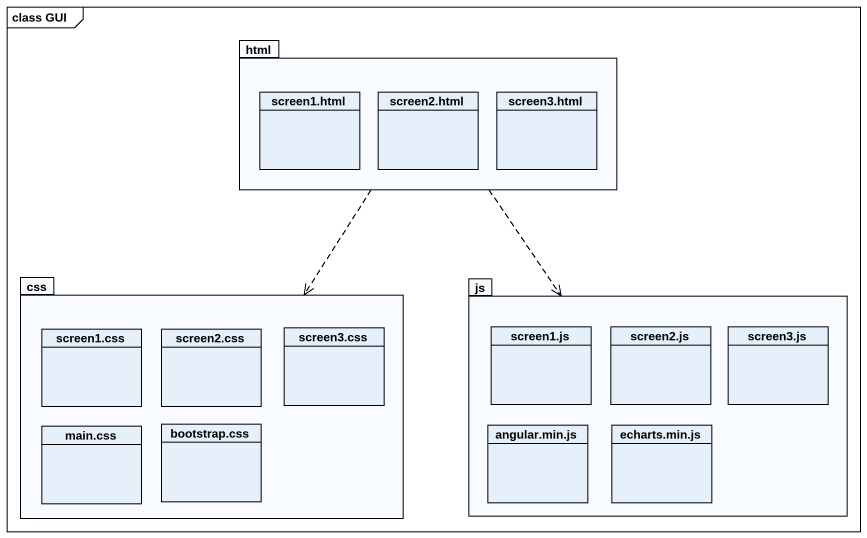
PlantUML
@startuml
mainframe class GUI
hide circle
hide empty members
package html {
  class "screen1.html" as screen1_html
  class "screen2.html" as screen2_html
  class "screen3.html" as screen3_html
}
package css {
  class "screen1.css" as screen1_css
  class "screen2.css" as screen2_css
  class "screen3.css" as screen3_css
  class "main.css" as main_css
  class "bootstrap.css" as bootstrap_css
}
package js {
  class "screen1.js" as screen1_js
  class "screen2.js" as screen2_js
  class "screen3.js" as screen3_js
  class "angular.min.js" as angular_min_js
  class "echarts.min.js" as echarts_min_js
}
html ..> css
html ..> js
@enduml
